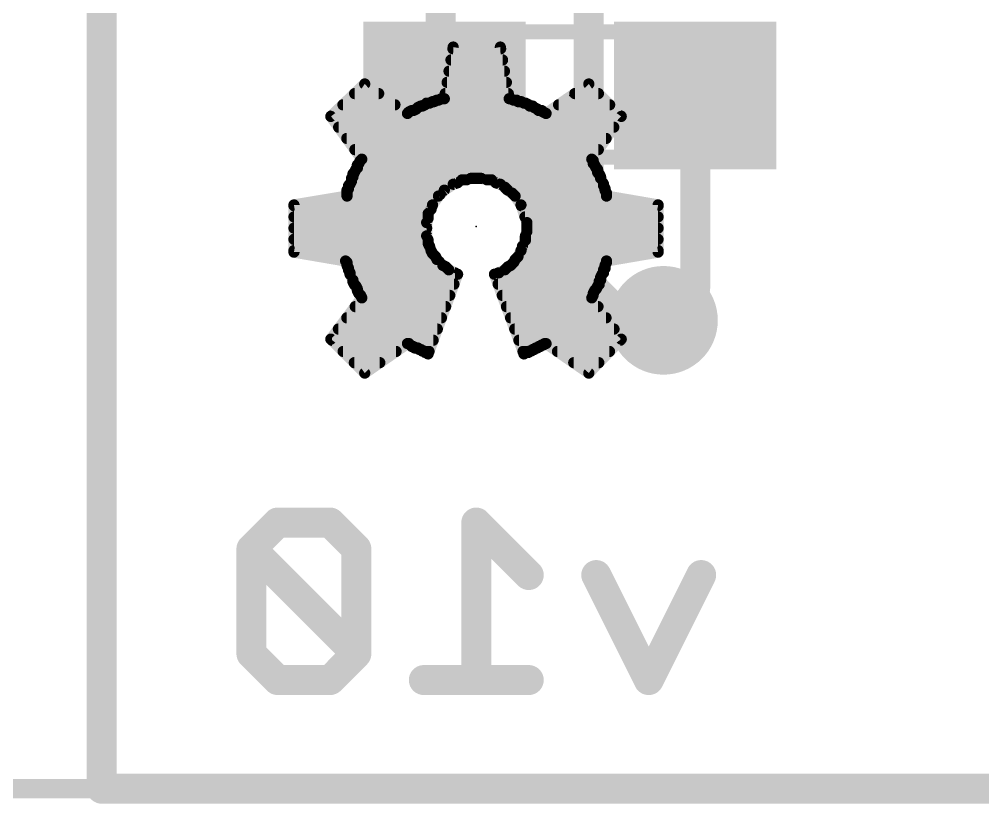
# Model space of a CAD drawing. Extents: x -41 to 66, y -21 to 32.
# Drawn here: x -0.56 to 5.98, y -0.1 to 5.22 of the extents above; entities that cross this region are included whole.
import ezdxf

# ---------------------------------------------------------------- set-up
doc = ezdxf.new("R2010")
doc.units = 0
for name, color, linetype in [('1', 12, 'CONTINUOUS'), ('16', 132, 'CONTINUOUS'), ('18', 110, 'CONTINUOUS'), ('20', 53, 'CONTINUOUS'), ('22', 40, 'CONTINUOUS'), ('23', 53, 'CONTINUOUS'), ('24', 53, 'CONTINUOUS'), ('47', 253, 'CONTINUOUS'), ('51', 53, 'CONTINUOUS')]:
    doc.layers.add(name, color=color, linetype=linetype)

# ---------------------------------------------------------------- blocks, each defined once
blk = doc.blocks.new('RECT')
blk.add_solid([(-0.5, -0.5), (0.5, -0.5), (-0.5, 0.5), (0.5, 0.5)])
blk = doc.blocks.new('ROUNDV')
at = {"const_width": 0.5}
blk.add_lwpolyline([(0, -0.25, 1), (0, 0.25, 1), (0, -0.25)], format="xyb", dxfattribs=at)

msp = doc.modelspace()

# ---------------------------------------------------------------- linework, layer by layer
at = {"layer": '1', "const_width": 0.2032}
for points in [[(0, 0), (0, 25.4)], [(2.298, 6.096), (2.298, 4.726)], [(2.298, 4.726), (2.325, 4.699)], [(4.025, 4.699), (4.025, 3.39)], [(4.025, 3.39), (3.81, 3.175)], [(25.4, 0), (0, 0)]]:
    msp.add_lwpolyline(points, dxfattribs=at)
at = {"layer": '1', "const_width": 0.1016}
for points in [[(2.3339, 4.7619, 1), (2.2621, 4.6901)], [(2.2472, 4.726, 1), (2.3488, 4.726)], [(2.2891, 4.6631, 1), (2.3609, 4.7349)], [(4.0758, 4.699, 1), (3.9742, 4.699)], [(4.0609, 3.3541, 1), (3.9891, 3.4259)], [(3.9742, 3.39, 1), (4.0758, 3.39)], [(3.7741, 3.2109, 1), (3.8459, 3.1391)], [(0, 0.0508, 1), (0, -0.0508)], [(-0.0508, 0, 1), (0.0508, 0)]]:
    msp.add_lwpolyline(points, format="xyb", dxfattribs=at)
at = {"layer": '16', "const_width": 0.2032}
for points in [[(0, 0), (0, 25.4)], [(3.302, 3.429), (3.302, 6.35)], [(3.556, 3.175), (3.302, 3.429)], [(3.81, 3.175), (3.556, 3.175)], [(1.1928, 1.8043), (1.0149, 1.6264)], [(1.5488, 1.8043), (1.1928, 1.8043)], [(1.7267, 1.6264), (1.5488, 1.8043)], [(2.8961, 1.4484), (2.5402, 1.8043)], [(2.5402, 1.8043), (2.5402, 0.7366)], [(1.0149, 1.6264), (1.0149, 0.9146)], [(1.7267, 0.9146), (1.0149, 1.6264)], [(1.7267, 0.9146), (1.7267, 1.6264)], [(3.7096, 0.7366), (3.3537, 1.4484)], [(4.0655, 1.4484), (3.7096, 0.7366)], [(1.0149, 0.9146), (1.1928, 0.7366)], [(1.5488, 0.7366), (1.7267, 0.9146)], [(1.1928, 0.7366), (1.5488, 0.7366)], [(2.8961, 0.7366), (2.1843, 0.7366)], [(25.4, 0), (0, 0)]]:
    msp.add_lwpolyline(points, dxfattribs=at)
at = {"layer": '16', "const_width": 0.1016}
for points in [[(3.3379, 3.4649, 1), (3.2661, 3.3931)], [(3.2512, 3.429, 1), (3.3528, 3.429)], [(3.556, 3.2258, 1), (3.556, 3.1242)], [(3.81, 3.1242, 1), (3.81, 3.2258)], [(3.5201, 3.1391, 1), (3.5919, 3.2109)], [(1.1928, 1.8551, 1), (1.1928, 1.7535)], [(1.2288, 1.7684, 1), (1.1569, 1.8402)], [(1.5847, 1.8402, 1), (1.5128, 1.7684)], [(1.5488, 1.7535, 1), (1.5488, 1.8551)], [(2.5761, 1.8402, 1), (2.5043, 1.7684)], [(2.591, 1.8043, 1), (2.4894, 1.8043)], [(1.0657, 1.6264, 1), (0.9641, 1.6264)], [(1.0508, 1.6623, 1), (0.979, 1.5904)], [(0.979, 1.6623, 1), (1.0508, 1.5904)], [(1.7775, 1.6264, 1), (1.6759, 1.6264)], [(1.6908, 1.5904, 1), (1.7626, 1.6623)], [(2.8602, 1.4125, 1), (2.932, 1.4843)], [(3.3991, 1.4711, 1), (3.3083, 1.4257)], [(4.1109, 1.4257, 1), (4.0201, 1.4711)], [(1.0508, 0.9505, 1), (0.979, 0.8786)], [(1.7626, 0.8786, 1), (1.6908, 0.9505)], [(1.6908, 0.8786, 1), (1.7626, 0.9505)], [(0.9641, 0.9146, 1), (1.0657, 0.9146)], [(1.6759, 0.9146, 1), (1.7775, 0.9146)], [(1.1928, 0.7874, 1), (1.1928, 0.6858)], [(1.1569, 0.7007, 1), (1.2288, 0.7725)], [(1.5128, 0.7725, 1), (1.5847, 0.7007)], [(1.5488, 0.6858, 1), (1.5488, 0.7874)], [(2.1843, 0.7874, 1), (2.1843, 0.6858)], [(2.4894, 0.7366, 1), (2.591, 0.7366)], [(2.8961, 0.6858, 1), (2.8961, 0.7874)], [(3.6642, 0.7593, 1), (3.755, 0.7139)], [(3.6642, 0.7139, 1), (3.755, 0.7593)], [(0, 0.0508, 1), (0, -0.0508)], [(-0.0508, 0, 1), (0.0508, 0)]]:
    msp.add_lwpolyline(points, format="xyb", dxfattribs=at)
at = {"layer": '20', "const_width": 0.2032}
for points in [[(0, 0), (0, 25.4)], [(25.4, 0), (0, 0)]]:
    msp.add_lwpolyline(points, dxfattribs=at)
at = {"layer": '20', "const_width": 0.1016}
for points in [[(0, 0.0508, 1), (0, -0.0508)], [(-0.0508, 0, 1), (0.0508, 0)]]:
    msp.add_lwpolyline(points, format="xyb", dxfattribs=at)
at = {"layer": '22', "const_width": 0.076}
for points in [[(2.3234, 4.6774), (2.3834, 5.0274)], [(2.3815, 5.016), (2.7053, 5.016)], [(2.3834, 5.0274), (2.7034, 5.0274)], [(2.7034, 5.0274), (2.7634, 4.6774)], [(2.3684, 4.94), (2.7184, 4.94)], [(2.3554, 4.864), (2.7314, 4.864)], [(1.5534, 4.5574), (1.7834, 4.7774)], [(1.7834, 4.7774), (2.0734, 4.5774)], [(2.3424, 4.788), (2.7444, 4.788)], [(3.0134, 4.5774), (3.3034, 4.7774)], [(3.3034, 4.7774), (3.5234, 4.5574)], [(1.7151, 4.712), (1.8782, 4.712)], [(2.2534, 4.6574), (2.2734, 4.6674)], [(2.2734, 4.6674), (2.2834, 4.6674)], [(2.2834, 4.6674), (2.3034, 4.6774)], [(2.3034, 4.6774), (2.3234, 4.6774)], [(2.3293, 4.712), (2.7575, 4.712)], [(2.7634, 4.6774), (2.7734, 4.6774)], [(2.7734, 4.6774), (2.7934, 4.6674)], [(2.7934, 4.6674), (2.8134, 4.6674)], [(2.8134, 4.6674), (2.8234, 4.6574)], [(3.2086, 4.712), (3.3688, 4.712)], [(1.6356, 4.636), (1.9884, 4.636)], [(2.1134, 4.5974), (2.1334, 4.6074)], [(2.1334, 4.6074), (2.1434, 4.6174)], [(2.1434, 4.6174), (2.1634, 4.6274)], [(2.1634, 4.6274), (2.1734, 4.6274)], [(2.1734, 4.6274), (2.1934, 4.6374)], [(2.1907, 4.636), (2.8948, 4.636)], [(2.1934, 4.6374), (2.2034, 4.6474)], [(2.2034, 4.6474), (2.2234, 4.6474)], [(2.2234, 4.6474), (2.2434, 4.6574)], [(2.2434, 4.6574), (2.2534, 4.6574)], [(2.8234, 4.6574), (2.8434, 4.6574)], [(2.8434, 4.6574), (2.8634, 4.6474)], [(2.8634, 4.6474), (2.8734, 4.6474)], [(2.8734, 4.6474), (2.8934, 4.6374)], [(2.8934, 4.6374), (2.9034, 4.6274)], [(2.9034, 4.6274), (2.9234, 4.6274)], [(2.9234, 4.6274), (2.9334, 4.6174)], [(2.9334, 4.6174), (2.9534, 4.6074)], [(2.9534, 4.6074), (2.9634, 4.5974)], [(3.0984, 4.636), (3.4448, 4.636)], [(1.7634, 4.2674), (1.5534, 4.5574)], [(1.5562, 4.56), (3.5208, 4.56)], [(2.0734, 4.5774), (2.0834, 4.5874)], [(2.0834, 4.5874), (2.1034, 4.5974)], [(2.1034, 4.5974), (2.1134, 4.5974)], [(2.9634, 4.5974), (2.9834, 4.5974)], [(2.9834, 4.5974), (2.9934, 4.5874)], [(2.9934, 4.5874), (3.0134, 4.5774)], [(3.5234, 4.5574), (3.3234, 4.2674)], [(1.6065, 4.484), (3.4728, 4.484)], [(1.6616, 4.408), (3.4204, 4.408)], [(1.7166, 4.332), (3.368, 4.332)], [(1.7334, 4.2274), (1.7434, 4.2374)], [(1.7334, 4.2074), (1.7334, 4.2274)], [(1.7434, 4.2374), (1.7534, 4.2574)], [(1.7527, 4.256), (3.3334, 4.256)], [(1.7534, 4.2574), (1.7634, 4.2674)], [(3.3234, 4.2674), (3.3334, 4.2574)], [(3.3334, 4.2574), (3.3334, 4.2374)], [(3.3334, 4.2374), (3.3434, 4.2274)], [(3.3434, 4.2274), (3.3534, 4.2074)], [(1.6934, 4.1374), (1.7034, 4.1474)], [(1.7034, 4.1674), (1.7134, 4.1774)], [(1.7034, 4.1474), (1.7034, 4.1674)], [(1.7134, 4.1774), (1.7234, 4.1974)], [(1.7147, 4.18), (3.3634, 4.18)], [(1.7234, 4.1974), (1.7334, 4.2074)], [(3.3534, 4.2074), (3.3634, 4.1974)], [(3.3634, 4.1974), (3.3634, 4.1774)], [(3.3634, 4.1774), (3.3734, 4.1674)], [(3.3734, 4.1674), (3.3834, 4.1474)], [(3.3834, 4.1474), (3.3834, 4.1374)], [(1.6734, 4.0874), (1.6834, 4.0974)], [(1.6734, 4.0674), (1.6734, 4.0874)], [(1.6834, 4.0974), (1.6934, 4.1174)], [(1.6867, 4.104), (2.4033, 4.104)], [(1.6934, 4.1174), (1.6934, 4.1374)], [(2.3834, 4.0974), (2.3234, 4.0574)], [(2.4134, 4.1074), (2.3834, 4.0974)], [(2.4434, 4.1274), (2.4134, 4.1074)], [(2.4734, 4.1274), (2.4434, 4.1274)], [(2.5034, 4.1374), (2.4734, 4.1274)], [(2.5734, 4.1374), (2.5034, 4.1374)], [(2.6134, 4.1274), (2.5734, 4.1374)], [(2.6434, 4.1274), (2.6134, 4.1274)], [(2.6734, 4.1074), (2.6434, 4.1274)], [(2.7034, 4.0974), (2.6734, 4.1074)], [(2.6835, 4.104), (3.4001, 4.104)], [(2.7334, 4.0774), (2.7034, 4.0974)], [(3.3834, 4.1374), (3.4034, 4.0974)], [(3.4034, 4.0974), (3.4034, 4.0874)], [(3.4034, 4.0874), (3.4134, 4.0674)], [(1.3034, 3.9574), (1.6634, 4.0174)], [(1.6634, 4.0574), (1.6734, 4.0674)], [(1.6634, 4.0174), (1.6634, 4.0574)], [(1.6634, 4.028), (2.294, 4.028)], [(2.2834, 4.0174), (2.2434, 3.9574)], [(2.3234, 4.0574), (2.2834, 4.0174)], [(2.7534, 4.0574), (2.7334, 4.0774)], [(2.7834, 4.0374), (2.7534, 4.0574)], [(2.8034, 4.0174), (2.7834, 4.0374)], [(2.7928, 4.028), (3.4234, 4.028)], [(2.8434, 3.9574), (2.8034, 4.0174)], [(3.4134, 4.0674), (3.4134, 4.0574)], [(3.4134, 4.0574), (3.4234, 4.0374)], [(3.4234, 4.0374), (3.4234, 4.0174)], [(3.4234, 4.0174), (3.7734, 3.9574)], [(1.3034, 3.6374), (1.3034, 3.9574)], [(1.3034, 3.952), (2.2416, 3.952)], [(2.2434, 3.9574), (2.2334, 3.9274)], [(2.8834, 3.8374), (2.8434, 3.9574)], [(2.8452, 3.952), (3.7734, 3.952)], [(3.7734, 3.9574), (3.7734, 3.6374)], [(2.2334, 3.9274), (2.2134, 3.8974)], [(2.2134, 3.8974), (2.2134, 3.8674)], [(1.3034, 3.876), (2.2134, 3.876)], [(2.2134, 3.8674), (2.2034, 3.8374)], [(2.2034, 3.8374), (2.2034, 3.7474)], [(2.8705, 3.876), (3.7734, 3.876)], [(2.8834, 3.7774), (2.8834, 3.8374)], [(1.3034, 3.8), (2.2034, 3.8)], [(2.8734, 3.7474), (2.8834, 3.7774)], [(2.8834, 3.8), (3.7734, 3.8)], [(1.3034, 3.724), (2.2112, 3.724)], [(2.2034, 3.7474), (2.2134, 3.7174)], [(2.2134, 3.7174), (2.2134, 3.6974)], [(2.2134, 3.6974), (2.2234, 3.6774)], [(2.8534, 3.6774), (2.8734, 3.7174)], [(2.8734, 3.7174), (2.8734, 3.7474)], [(2.8734, 3.724), (3.7734, 3.724)], [(1.3034, 3.648), (2.2332, 3.648)], [(1.6534, 3.5774), (1.3034, 3.6374)], [(2.2234, 3.6774), (2.2334, 3.6474)], [(2.2334, 3.6474), (2.2434, 3.6274)], [(2.2434, 3.6274), (2.2634, 3.6074)], [(2.8234, 3.6074), (2.8434, 3.6474)], [(2.8434, 3.6474), (2.8534, 3.6774)], [(2.8436, 3.648), (3.7734, 3.648)], [(3.7734, 3.6374), (3.4234, 3.5774)], [(1.6634, 3.5674), (1.6534, 3.5774)], [(1.6588, 3.572), (2.2888, 3.572)], [(1.6634, 3.5474), (1.6634, 3.5674)], [(2.2634, 3.6074), (2.2734, 3.5874)], [(2.2734, 3.5874), (2.3134, 3.5474)], [(2.7734, 3.5474), (2.7934, 3.5674)], [(2.7934, 3.5674), (2.8034, 3.5874)], [(2.7957, 3.572), (3.4234, 3.572)], [(2.8034, 3.5874), (2.8234, 3.6074)], [(3.4234, 3.5674), (3.4134, 3.5474)], [(3.4234, 3.5774), (3.4234, 3.5674)], [(1.6734, 3.5274), (1.6634, 3.5474)], [(1.6734, 3.5174), (1.6734, 3.5274)], [(1.6834, 3.4974), (1.6734, 3.5174)], [(1.6834, 3.4874), (1.6834, 3.4974)], [(1.6834, 3.496), (2.3961, 3.496)], [(2.3134, 3.5474), (2.3334, 3.5374)], [(2.3334, 3.5374), (2.3534, 3.5174)], [(2.3534, 3.5174), (2.4134, 3.4874)], [(2.6634, 3.4874), (2.6934, 3.4974)], [(2.6893, 3.496), (3.402, 3.496)], [(2.6934, 3.4974), (2.7334, 3.5174)], [(2.7334, 3.5174), (2.7534, 3.5374)], [(2.7534, 3.5374), (2.7734, 3.5474)], [(3.4034, 3.4974), (3.3934, 3.4874)], [(3.4134, 3.5274), (3.4034, 3.5174)], [(3.4034, 3.5174), (3.4034, 3.4974)], [(3.4134, 3.5474), (3.4134, 3.5274)], [(1.7034, 3.4474), (1.6834, 3.4874)], [(1.7034, 3.4374), (1.7034, 3.4474)], [(1.7134, 3.4174), (1.7034, 3.4374)], [(2.4134, 3.4874), (2.2134, 2.9474)], [(2.8634, 2.9474), (2.6634, 3.4874)], [(3.3834, 3.4474), (3.3734, 3.4374)], [(3.3734, 3.4374), (3.3734, 3.4174)], [(3.3934, 3.4874), (3.3834, 3.4674)], [(3.3834, 3.4674), (3.3834, 3.4474)], [(1.7121, 3.42), (2.3885, 3.42)], [(1.7234, 3.4074), (1.7134, 3.4174)], [(1.7334, 3.3874), (1.7234, 3.4074)], [(1.7334, 3.3774), (1.7334, 3.3874)], [(1.7434, 3.3574), (1.7334, 3.3774)], [(2.6884, 3.42), (3.3734, 3.42)], [(3.3434, 3.3774), (3.3334, 3.3574)], [(3.3534, 3.3874), (3.3434, 3.3774)], [(3.3634, 3.4074), (3.3534, 3.3874)], [(3.3734, 3.4174), (3.3634, 3.4074)], [(1.5534, 3.0474), (1.7634, 3.3274)], [(1.7534, 3.3474), (1.7434, 3.3574)], [(1.7634, 3.3274), (1.7534, 3.3474)], [(1.7551, 3.344), (2.3603, 3.344)], [(2.7165, 3.344), (3.3317, 3.344)], [(3.3334, 3.3474), (3.3234, 3.3274)], [(3.3234, 3.3274), (3.5234, 3.0474)], [(3.3334, 3.3574), (3.3334, 3.3474)], [(1.7189, 3.268), (2.3322, 3.268)], [(2.7447, 3.268), (3.3658, 3.268)], [(1.6619, 3.192), (2.304, 3.192)], [(2.7728, 3.192), (3.4201, 3.192)], [(1.6049, 3.116), (2.2759, 3.116)], [(2.8009, 3.116), (3.4744, 3.116)], [(1.7834, 2.8174), (1.5534, 3.0474)], [(1.5608, 3.04), (2.2477, 3.04)], [(2.8291, 3.04), (3.5164, 3.04)], [(3.5234, 3.0474), (3.3034, 2.8174)], [(2.0734, 3.0174), (1.7834, 2.8174)], [(2.0834, 3.0174), (2.0734, 3.0174)], [(2.1034, 2.9974), (2.0834, 3.0174)], [(2.1134, 2.9974), (2.1034, 2.9974)], [(2.1234, 2.9874), (2.1134, 2.9974)], [(2.1434, 2.9874), (2.1234, 2.9874)], [(2.1534, 2.9774), (2.1434, 2.9874)], [(2.1634, 2.9774), (2.1534, 2.9774)], [(2.1734, 2.9674), (2.1634, 2.9774)], [(2.9234, 2.9774), (2.9134, 2.9674)], [(2.9334, 2.9774), (2.9234, 2.9774)], [(2.9434, 2.9874), (2.9334, 2.9774)], [(2.9534, 2.9874), (2.9434, 2.9874)], [(2.9634, 2.9974), (2.9534, 2.9874)], [(2.9734, 2.9974), (2.9634, 2.9974)], [(2.9834, 3.0074), (2.9734, 2.9974)], [(2.9934, 3.0074), (2.9834, 3.0074)], [(3.0034, 3.0174), (2.9934, 3.0074)], [(3.0134, 3.0174), (3.0034, 3.0174)], [(3.3034, 2.8174), (3.0134, 3.0174)], [(1.6368, 2.964), (1.996, 2.964)], [(2.1834, 2.9674), (2.1734, 2.9674)], [(2.1934, 2.9574), (2.1834, 2.9674)], [(2.1868, 2.964), (2.2196, 2.964)], [(2.2134, 2.9574), (2.1934, 2.9574)], [(2.2134, 2.9474), (2.2134, 2.9574)], [(2.8572, 2.964), (2.9, 2.964)], [(2.8734, 2.9574), (2.8634, 2.9474)], [(2.8934, 2.9574), (2.8734, 2.9574)], [(2.9034, 2.9674), (2.8934, 2.9574)], [(2.9134, 2.9674), (2.9034, 2.9674)], [(3.0908, 2.964), (3.4437, 2.964)], [(1.7128, 2.888), (1.8858, 2.888)], [(3.201, 2.888), (3.371, 2.888)]]:
    msp.add_lwpolyline(points, dxfattribs=at)
at = {"layer": '22', "const_width": 0.038}
for points in [[(2.3815, 5.035, 1), (2.3815, 4.997)], [(2.3834, 5.0464, 1), (2.3834, 5.0084)], [(2.4021, 5.0242, 1), (2.3647, 5.0306)], [(2.7221, 5.0306, 1), (2.6847, 5.0242)], [(2.7034, 5.0084, 1), (2.7034, 5.0464)], [(2.7053, 4.997, 1), (2.7053, 5.035)], [(2.3684, 4.959, 1), (2.3684, 4.921)], [(2.7184, 4.921, 1), (2.7184, 4.959)], [(2.3554, 4.883, 1), (2.3554, 4.845)], [(2.7314, 4.845, 1), (2.7314, 4.883)], [(1.7942, 4.793, 1), (1.7726, 4.7617)], [(1.7965, 4.7636, 1), (1.7703, 4.7911)], [(2.3424, 4.807, 1), (2.3424, 4.769)], [(2.7444, 4.769, 1), (2.7444, 4.807)], [(3.3168, 4.7908, 1), (3.29, 4.7639)], [(3.3142, 4.7617, 1), (3.2926, 4.793)], [(1.7151, 4.731, 1), (1.7151, 4.693)], [(1.8782, 4.693, 1), (1.8782, 4.731)], [(2.2734, 4.6864, 1), (2.2734, 4.6484)], [(2.2819, 4.6504, 1), (2.2649, 4.6844)], [(2.2834, 4.6484, 1), (2.2834, 4.6864)], [(2.3034, 4.6964, 1), (2.3034, 4.6584)], [(2.3119, 4.6604, 1), (2.2949, 4.6944)], [(2.3293, 4.731, 1), (2.3293, 4.693)], [(2.3234, 4.6584, 1), (2.3234, 4.6964)], [(2.7634, 4.6964, 1), (2.7634, 4.6584)], [(2.7819, 4.6944, 1), (2.7649, 4.6604)], [(2.7575, 4.693, 1), (2.7575, 4.731)], [(2.7734, 4.6584, 1), (2.7734, 4.6964)], [(2.7934, 4.6864, 1), (2.7934, 4.6484)], [(2.8268, 4.6808, 1), (2.8, 4.6539)], [(2.8134, 4.6484, 1), (2.8134, 4.6864)], [(3.2086, 4.731, 1), (3.2086, 4.693)], [(3.3688, 4.693, 1), (3.3688, 4.731)], [(1.6356, 4.655, 1), (1.6356, 4.617)], [(1.9884, 4.617, 1), (1.9884, 4.655)], [(2.1349, 4.6344, 1), (2.1519, 4.6004)], [(2.1419, 4.5904, 1), (2.1249, 4.6244)], [(2.1568, 4.6039, 1), (2.13, 4.6308)], [(2.1634, 4.6464, 1), (2.1634, 4.6084)], [(2.1649, 4.6444, 1), (2.1819, 4.6104)], [(2.1719, 4.6104, 1), (2.1549, 4.6444)], [(2.1907, 4.655, 1), (2.1907, 4.617)], [(2.1734, 4.6084, 1), (2.1734, 4.6464)], [(2.18, 4.6508, 1), (2.2068, 4.6239)], [(2.2034, 4.6664, 1), (2.2034, 4.6284)], [(2.2019, 4.6204, 1), (2.1849, 4.6544)], [(2.2168, 4.6339, 1), (2.19, 4.6608)], [(2.2149, 4.6644, 1), (2.2319, 4.6304)], [(2.2234, 4.6284, 1), (2.2234, 4.6664)], [(2.2434, 4.6764, 1), (2.2434, 4.6384)], [(2.2449, 4.6744, 1), (2.2619, 4.6404)], [(2.2519, 4.6404, 1), (2.2349, 4.6744)], [(2.2534, 4.6384, 1), (2.2534, 4.6764)], [(2.2749, 4.6844, 1), (2.2919, 4.6504)], [(2.3047, 4.6806, 1), (2.3421, 4.6742)], [(2.7447, 4.6742, 1), (2.7821, 4.6806)], [(2.7849, 4.6504, 1), (2.8019, 4.6844)], [(2.8234, 4.6764, 1), (2.8234, 4.6384)], [(2.81, 4.6439, 1), (2.8368, 4.6708)], [(2.8519, 4.6744, 1), (2.8349, 4.6404)], [(2.8434, 4.6384, 1), (2.8434, 4.6764)], [(2.8634, 4.6664, 1), (2.8634, 4.6284)], [(2.8819, 4.6644, 1), (2.8649, 4.6304)], [(2.8549, 4.6304, 1), (2.8719, 4.6644)], [(2.8734, 4.6284, 1), (2.8734, 4.6664)], [(2.9068, 4.6508, 1), (2.88, 4.6239)], [(2.9034, 4.6464, 1), (2.9034, 4.6084)], [(2.8849, 4.6204, 1), (2.9019, 4.6544)], [(2.89, 4.6139, 1), (2.9168, 4.6408)], [(2.8948, 4.617, 1), (2.8948, 4.655)], [(2.9368, 4.6408, 1), (2.91, 4.6139)], [(2.9419, 4.6344, 1), (2.9249, 4.6004)], [(2.92, 4.6039, 1), (2.9468, 4.6308)], [(2.9234, 4.6084, 1), (2.9234, 4.6464)], [(2.9668, 4.6208, 1), (2.94, 4.5939)], [(2.9449, 4.5904, 1), (2.9619, 4.6244)], [(3.0984, 4.655, 1), (3.0984, 4.617)], [(3.4448, 4.617, 1), (3.4448, 4.655)], [(1.5688, 4.5685, 1), (1.538, 4.5462)], [(1.5403, 4.5711, 1), (1.5665, 4.5436)], [(1.5562, 4.579, 1), (1.5562, 4.541)], [(2.06, 4.5908, 1), (2.0868, 4.5639)], [(2.0626, 4.5617, 1), (2.0842, 4.593)], [(2.0749, 4.6044, 1), (2.0919, 4.5704)], [(2.0968, 4.5739, 1), (2.07, 4.6008)], [(2.1034, 4.6164, 1), (2.1034, 4.5784)], [(2.1049, 4.6144, 1), (2.1219, 4.5804)], [(2.1119, 4.5804, 1), (2.0949, 4.6144)], [(2.1134, 4.5784, 1), (2.1134, 4.6164)], [(2.12, 4.6208, 1), (2.1468, 4.5939)], [(2.9634, 4.6164, 1), (2.9634, 4.5784)], [(2.95, 4.5839, 1), (2.9768, 4.6108)], [(2.9968, 4.6108, 1), (2.97, 4.5839)], [(3.0019, 4.6044, 1), (2.9849, 4.5704)], [(2.98, 4.5739, 1), (3.0068, 4.6008)], [(2.9834, 4.5784, 1), (2.9834, 4.6164)], [(3.0026, 4.593, 1), (3.0242, 4.5617)], [(3.0049, 4.5604, 1), (3.0219, 4.5944)], [(3.539, 4.5466, 1), (3.5078, 4.5682)], [(3.51, 4.5439, 1), (3.5368, 4.5708)], [(3.5208, 4.541, 1), (3.5208, 4.579)], [(1.6065, 4.503, 1), (1.6065, 4.465)], [(3.4728, 4.465, 1), (3.4728, 4.503)], [(1.6616, 4.427, 1), (1.6616, 4.389)], [(3.4204, 4.389, 1), (3.4204, 4.427)], [(1.7166, 4.351, 1), (1.7166, 4.313)], [(3.368, 4.313, 1), (3.368, 4.351)], [(1.7524, 4.2274, 1), (1.7144, 4.2274)], [(1.72, 4.2408, 1), (1.7468, 4.2139)], [(1.7264, 4.2459, 1), (1.7604, 4.2289)], [(1.7568, 4.2239, 1), (1.73, 4.2508)], [(1.7527, 4.275, 1), (1.7527, 4.237)], [(1.74, 4.2708, 1), (1.7668, 4.2439)], [(1.7704, 4.2489, 1), (1.7364, 4.2659)], [(1.748, 4.2562, 1), (1.7788, 4.2785)], [(1.7768, 4.2539, 1), (1.75, 4.2808)], [(3.3368, 4.2808, 1), (3.31, 4.2539)], [(3.3078, 4.2782, 1), (3.339, 4.2566)], [(3.3524, 4.2574, 1), (3.3144, 4.2574)], [(3.3468, 4.2508, 1), (3.32, 4.2239)], [(3.3144, 4.2374, 1), (3.3524, 4.2374)], [(3.32, 4.2439, 1), (3.3468, 4.2708)], [(3.3604, 4.2359, 1), (3.3264, 4.2189)], [(3.33, 4.2139, 1), (3.3568, 4.2408)], [(3.3334, 4.237, 1), (3.3334, 4.275)], [(1.7224, 4.1674, 1), (1.6844, 4.1674)], [(1.69, 4.1808, 1), (1.7168, 4.1539)], [(1.7168, 4.1339, 1), (1.69, 4.1608)], [(1.6964, 4.1859, 1), (1.7304, 4.1689)], [(1.7147, 4.199, 1), (1.7147, 4.161)], [(1.7268, 4.1639, 1), (1.7, 4.1908)], [(1.71, 4.2108, 1), (1.7368, 4.1839)], [(1.7404, 4.1889, 1), (1.7064, 4.2059)], [(1.7144, 4.2074, 1), (1.7524, 4.2074)], [(1.7468, 4.1939, 1), (1.72, 4.2208)], [(3.3668, 4.2208, 1), (3.34, 4.1939)], [(3.3364, 4.1989, 1), (3.3704, 4.2159)], [(3.3824, 4.1974, 1), (3.3444, 4.1974)], [(3.3768, 4.1908, 1), (3.35, 4.1639)], [(3.3444, 4.1774, 1), (3.3824, 4.1774)], [(3.35, 4.1839, 1), (3.3768, 4.2108)], [(3.3904, 4.1759, 1), (3.3564, 4.1589)], [(3.36, 4.1539, 1), (3.3868, 4.1808)], [(3.3634, 4.161, 1), (3.3634, 4.199)], [(3.4024, 4.1474, 1), (3.3644, 4.1474)], [(1.6924, 4.0874, 1), (1.6544, 4.0874)], [(1.66, 4.1008, 1), (1.6868, 4.0739)], [(1.6664, 4.1059, 1), (1.7004, 4.0889)], [(1.6867, 4.123, 1), (1.6867, 4.085)], [(1.6968, 4.0839, 1), (1.67, 4.1108)], [(1.7124, 4.1374, 1), (1.6744, 4.1374)], [(1.68, 4.1508, 1), (1.7068, 4.1239)], [(1.6744, 4.1174, 1), (1.7124, 4.1174)], [(1.7104, 4.1089, 1), (1.6764, 4.1259)], [(1.6844, 4.1474, 1), (1.7224, 4.1474)], [(2.3774, 4.1154, 1), (2.3894, 4.0793)], [(2.3939, 4.0816, 1), (2.3729, 4.1132)], [(2.4029, 4.1232, 1), (2.4239, 4.0916)], [(2.4033, 4.085, 1), (2.4033, 4.123)], [(2.4194, 4.0893, 1), (2.4074, 4.1254)], [(2.4434, 4.1464, 1), (2.4434, 4.1084)], [(2.4539, 4.1116, 1), (2.4329, 4.1432)], [(2.4674, 4.1454, 1), (2.4794, 4.1093)], [(2.4734, 4.1084, 1), (2.4734, 4.1464)], [(2.5034, 4.1564, 1), (2.5034, 4.1184)], [(2.5094, 4.1193, 1), (2.4974, 4.1554)], [(2.578, 4.1558, 1), (2.5688, 4.1189)], [(2.5734, 4.1184, 1), (2.5734, 4.1564)], [(2.6134, 4.1464, 1), (2.6134, 4.1084)], [(2.6088, 4.1089, 1), (2.618, 4.1458)], [(2.6539, 4.1432, 1), (2.6329, 4.1116)], [(2.6434, 4.1084, 1), (2.6434, 4.1464)], [(2.6794, 4.1254, 1), (2.6674, 4.0893)], [(2.6629, 4.0916, 1), (2.6839, 4.1232)], [(2.6835, 4.123, 1), (2.6835, 4.085)], [(2.7139, 4.1132, 1), (2.6929, 4.0816)], [(2.6974, 4.0793, 1), (2.7094, 4.1154)], [(3.4004, 4.1459, 1), (3.3664, 4.1289)], [(3.3644, 4.1374, 1), (3.4024, 4.1374)], [(3.3664, 4.1389, 1), (3.4004, 4.1559)], [(3.4224, 4.0974, 1), (3.3844, 4.0974)], [(3.4204, 4.0959, 1), (3.3864, 4.0789)], [(3.3864, 4.0889, 1), (3.4204, 4.1059)], [(3.4001, 4.085, 1), (3.4001, 4.123)], [(1.6824, 4.0574, 1), (1.6444, 4.0574)], [(1.65, 4.0708, 1), (1.6768, 4.0439)], [(1.6634, 4.047, 1), (1.6634, 4.009)], [(1.6544, 4.0674, 1), (1.6924, 4.0674)], [(1.6868, 4.0539, 1), (1.66, 4.0808)], [(1.6665, 3.9986, 1), (1.6603, 4.0361)], [(2.2992, 4.0068, 1), (2.2676, 4.0279)], [(2.294, 4.009, 1), (2.294, 4.047)], [(2.3129, 4.0732, 1), (2.3339, 4.0416)], [(2.3368, 4.0439, 1), (2.31, 4.0708)], [(2.7468, 4.0908, 1), (2.72, 4.0639)], [(2.7229, 4.0616, 1), (2.7439, 4.0932)], [(2.7639, 4.0732, 1), (2.7429, 4.0416)], [(2.74, 4.0439, 1), (2.7668, 4.0708)], [(2.7968, 4.0508, 1), (2.77, 4.0239)], [(2.7729, 4.0216, 1), (2.7939, 4.0532)], [(2.7928, 4.047, 1), (2.7928, 4.009)], [(2.8192, 4.0279, 1), (2.7876, 4.0068)], [(3.3844, 4.0874, 1), (3.4224, 4.0874)], [(3.4324, 4.0674, 1), (3.3944, 4.0674)], [(3.4304, 4.0659, 1), (3.3964, 4.0489)], [(3.3944, 4.0574, 1), (3.4324, 4.0574)], [(3.3964, 4.0589, 1), (3.4304, 4.0759)], [(3.4424, 4.0374, 1), (3.4044, 4.0374)], [(3.4266, 4.0361, 1), (3.4202, 3.9986)], [(3.4064, 4.0289, 1), (3.4404, 4.0459)], [(3.4234, 4.009, 1), (3.4234, 4.047)], [(1.3224, 3.9574, 1), (1.2844, 3.9574)], [(1.3003, 3.9761, 1), (1.3065, 3.9386)], [(1.3034, 3.971, 1), (1.3034, 3.933)], [(1.6444, 4.0174, 1), (1.6824, 4.0174)], [(2.2276, 3.9679, 1), (2.2592, 3.9468)], [(2.2614, 3.9514, 1), (2.2254, 3.9634)], [(2.2416, 3.933, 1), (2.2416, 3.971)], [(2.27, 4.0308, 1), (2.2968, 4.0039)], [(2.79, 4.0039, 1), (2.8168, 4.0308)], [(2.8614, 3.9634, 1), (2.8254, 3.9514)], [(2.8452, 3.971, 1), (2.8452, 3.933)], [(2.8276, 3.9468, 1), (2.8592, 3.9679)], [(3.4044, 4.0174, 1), (3.4424, 4.0174)], [(3.7924, 3.9574, 1), (3.7544, 3.9574)], [(3.7702, 3.9386, 1), (3.7766, 3.9761)], [(3.7734, 3.933, 1), (3.7734, 3.971)], [(2.2324, 3.8974, 1), (2.1944, 3.8974)], [(2.1976, 3.9079, 1), (2.2292, 3.8868)], [(2.2154, 3.9334, 1), (2.2514, 3.9214)], [(2.2492, 3.9168, 1), (2.2176, 3.9379)], [(1.3034, 3.895, 1), (1.3034, 3.857)], [(2.2224, 3.8374, 1), (2.1844, 3.8374)], [(2.1854, 3.8434, 1), (2.2214, 3.8314)], [(2.1944, 3.8674, 1), (2.2324, 3.8674)], [(2.2314, 3.8614, 1), (2.1954, 3.8734)], [(2.2134, 3.857, 1), (2.2134, 3.895)], [(2.8705, 3.895, 1), (2.8705, 3.857)], [(2.9024, 3.8374, 1), (2.8644, 3.8374)], [(2.8654, 3.8314, 1), (2.9014, 3.8434)], [(3.7734, 3.857, 1), (3.7734, 3.895)], [(1.3034, 3.819, 1), (1.3034, 3.781)], [(2.2034, 3.781, 1), (2.2034, 3.819)], [(2.8834, 3.819, 1), (2.8834, 3.781)], [(2.8644, 3.7774, 1), (2.9024, 3.7774)], [(2.9014, 3.7714, 1), (2.8654, 3.7834)], [(3.7734, 3.781, 1), (3.7734, 3.819)], [(1.3034, 3.743, 1), (1.3034, 3.705)], [(2.2214, 3.7534, 1), (2.1854, 3.7414)], [(2.1844, 3.7474, 1), (2.2224, 3.7474)], [(2.2324, 3.7174, 1), (2.1944, 3.7174)], [(2.2304, 3.7059, 1), (2.1964, 3.6889)], [(2.1954, 3.7114, 1), (2.2314, 3.7234)], [(2.2112, 3.705, 1), (2.2112, 3.743)], [(2.8924, 3.7474, 1), (2.8544, 3.7474)], [(2.8554, 3.7534, 1), (2.8914, 3.7414)], [(2.8734, 3.743, 1), (2.8734, 3.705)], [(2.8544, 3.7174, 1), (2.8924, 3.7174)], [(2.8904, 3.7089, 1), (2.8564, 3.7259)], [(3.7734, 3.705, 1), (3.7734, 3.743)], [(1.3034, 3.667, 1), (1.3034, 3.629)], [(1.3066, 3.6561, 1), (1.3002, 3.6186)], [(2.1944, 3.6974, 1), (2.2324, 3.6974)], [(2.2414, 3.6834, 1), (2.2054, 3.6714)], [(2.2064, 3.6689, 1), (2.2404, 3.6859)], [(2.2504, 3.6559, 1), (2.2164, 3.6389)], [(2.2154, 3.6414, 1), (2.2514, 3.6534)], [(2.2568, 3.6408, 1), (2.23, 3.6139)], [(2.2332, 3.629, 1), (2.2332, 3.667)], [(2.8254, 3.6534, 1), (2.8614, 3.6414)], [(2.8436, 3.667, 1), (2.8436, 3.629)], [(2.8604, 3.6389, 1), (2.8264, 3.6559)], [(2.8364, 3.6859, 1), (2.8704, 3.6689)], [(2.8714, 3.6714, 1), (2.8354, 3.6834)], [(3.7766, 3.6186, 1), (3.7702, 3.6561)], [(3.7734, 3.629, 1), (3.7734, 3.667)], [(1.2844, 3.6374, 1), (1.3224, 3.6374)], [(1.6668, 3.5908, 1), (1.64, 3.5639)], [(1.6588, 3.591, 1), (1.6588, 3.553)], [(1.6824, 3.5674, 1), (1.6444, 3.5674)], [(1.65, 3.5539, 1), (1.6768, 3.5808)], [(1.6502, 3.5586, 1), (1.6566, 3.5961)], [(2.2264, 3.6189, 1), (2.2604, 3.6359)], [(2.2804, 3.6159, 1), (2.2464, 3.5989)], [(2.25, 3.5939, 1), (2.2768, 3.6208)], [(2.2868, 3.6008, 1), (2.26, 3.5739)], [(2.2564, 3.5789, 1), (2.2904, 3.5959)], [(2.2888, 3.553, 1), (2.2888, 3.591)], [(2.7764, 3.5759, 1), (2.8104, 3.5589)], [(2.7957, 3.591, 1), (2.7957, 3.553)], [(2.8068, 3.5539, 1), (2.78, 3.5808)], [(2.79, 3.6008, 1), (2.8168, 3.5739)], [(2.8204, 3.5789, 1), (2.7864, 3.5959)], [(2.8064, 3.6159, 1), (2.8404, 3.5989)], [(2.8368, 3.5939, 1), (2.81, 3.6208)], [(3.4424, 3.5774, 1), (3.4044, 3.5774)], [(3.4202, 3.5961, 1), (3.4266, 3.5586)], [(3.4404, 3.5589, 1), (3.4064, 3.5759)], [(3.4234, 3.553, 1), (3.4234, 3.591)], [(3.7544, 3.6374, 1), (3.7924, 3.6374)], [(1.6804, 3.5559, 1), (1.6464, 3.5389)], [(1.6444, 3.5474, 1), (1.6824, 3.5474)], [(1.6924, 3.5274, 1), (1.6544, 3.5274)], [(1.6904, 3.5259, 1), (1.6564, 3.5089)], [(1.6544, 3.5174, 1), (1.6924, 3.5174)], [(1.6564, 3.5189, 1), (1.6904, 3.5359)], [(1.7024, 3.4974, 1), (1.6644, 3.4974)], [(1.6834, 3.515, 1), (1.6834, 3.477)], [(2.3219, 3.5644, 1), (2.3049, 3.5304)], [(2.3, 3.5339, 1), (2.3268, 3.5608)], [(2.3468, 3.5508, 1), (2.32, 3.5239)], [(2.3249, 3.5204, 1), (2.3419, 3.5544)], [(2.3619, 3.5344, 1), (2.3449, 3.5004)], [(2.34, 3.5039, 1), (2.3668, 3.5308)], [(2.3961, 3.477, 1), (2.3961, 3.515)], [(2.6893, 3.515, 1), (2.6893, 3.477)], [(2.6849, 3.5144, 1), (2.7019, 3.4804)], [(2.6994, 3.4793, 1), (2.6874, 3.5154)], [(2.72, 3.5308, 1), (2.7468, 3.5039)], [(2.7419, 3.5004, 1), (2.7249, 3.5344)], [(2.7449, 3.5544, 1), (2.7619, 3.5204)], [(2.7668, 3.5239, 1), (2.74, 3.5508)], [(2.76, 3.5608, 1), (2.7868, 3.5339)], [(2.7819, 3.5304, 1), (2.7649, 3.5644)], [(3.4224, 3.5174, 1), (3.3844, 3.5174)], [(3.39, 3.5308, 1), (3.4168, 3.5039)], [(3.4168, 3.4839, 1), (3.39, 3.5108)], [(3.4324, 3.5474, 1), (3.3944, 3.5474)], [(3.3964, 3.5559, 1), (3.4304, 3.5389)], [(3.3944, 3.5274, 1), (3.4324, 3.5274)], [(3.4268, 3.5139, 1), (3.4, 3.5408)], [(3.402, 3.477, 1), (3.402, 3.515)], [(3.4044, 3.5674, 1), (3.4424, 3.5674)], [(1.7004, 3.4959, 1), (1.6664, 3.4789)], [(1.6644, 3.4874, 1), (1.7024, 3.4874)], [(1.6664, 3.4889, 1), (1.7004, 3.5059)], [(1.7224, 3.4474, 1), (1.6844, 3.4474)], [(1.7204, 3.4459, 1), (1.6864, 3.4289)], [(1.6864, 3.4389, 1), (1.7204, 3.4559)], [(2.4312, 3.4808, 1), (2.3956, 3.494)], [(2.4049, 3.4704, 1), (2.4219, 3.5044)], [(2.6812, 3.494, 1), (2.6456, 3.4808)], [(2.6574, 3.5054, 1), (2.6694, 3.4693)], [(3.3924, 3.4374, 1), (3.3544, 3.4374)], [(3.36, 3.4508, 1), (3.3868, 3.4239)], [(3.4024, 3.4674, 1), (3.3644, 3.4674)], [(3.3664, 3.4759, 1), (3.4004, 3.4589)], [(3.3644, 3.4474, 1), (3.4024, 3.4474)], [(3.3968, 3.4339, 1), (3.37, 3.4608)], [(3.38, 3.5008, 1), (3.4068, 3.4739)], [(3.4104, 3.4789, 1), (3.3764, 3.4959)], [(3.3844, 3.4974, 1), (3.4224, 3.4974)], [(1.6844, 3.4374, 1), (1.7224, 3.4374)], [(1.7121, 3.439, 1), (1.7121, 3.401)], [(1.7268, 3.4308, 1), (1.7, 3.4039)], [(1.6964, 3.4089, 1), (1.7304, 3.4259)], [(1.7404, 3.4159, 1), (1.7064, 3.3989)], [(1.71, 3.3939, 1), (1.7368, 3.4208)], [(1.7524, 3.3874, 1), (1.7144, 3.3874)], [(1.7504, 3.3859, 1), (1.7164, 3.3689)], [(1.7164, 3.3789, 1), (1.7504, 3.3959)], [(2.3885, 3.401, 1), (2.3885, 3.439)], [(2.6884, 3.439, 1), (2.6884, 3.401)], [(3.33, 3.3908, 1), (3.3568, 3.3639)], [(3.3604, 3.3689, 1), (3.3264, 3.3859)], [(3.3364, 3.3959, 1), (3.3704, 3.3789)], [(3.3668, 3.3739, 1), (3.34, 3.4008)], [(3.35, 3.4208, 1), (3.3768, 3.3939)], [(3.3804, 3.3989, 1), (3.3464, 3.4159)], [(3.3544, 3.4174, 1), (3.3924, 3.4174)], [(3.3868, 3.4039, 1), (3.36, 3.4308)], [(3.3734, 3.401, 1), (3.3734, 3.439)], [(1.7144, 3.3774, 1), (1.7524, 3.3774)], [(1.7568, 3.3708, 1), (1.73, 3.3439)], [(1.7264, 3.3489, 1), (1.7604, 3.3659)], [(1.7704, 3.3559, 1), (1.7364, 3.3389)], [(1.7551, 3.363, 1), (1.7551, 3.325)], [(1.74, 3.3339, 1), (1.7668, 3.3608)], [(1.7464, 3.3189, 1), (1.7804, 3.3359)], [(1.7786, 3.316, 1), (1.7482, 3.3388)], [(2.3603, 3.325, 1), (2.3603, 3.363)], [(2.7165, 3.363, 1), (2.7165, 3.325)], [(3.3389, 3.3384, 1), (3.3079, 3.3163)], [(3.3064, 3.3359, 1), (3.3404, 3.3189)], [(3.3524, 3.3574, 1), (3.3144, 3.3574)], [(3.3164, 3.3659, 1), (3.3504, 3.3489)], [(3.3144, 3.3474, 1), (3.3524, 3.3474)], [(3.3504, 3.3389, 1), (3.3164, 3.3559)], [(3.3317, 3.325, 1), (3.3317, 3.363)], [(1.7189, 3.287, 1), (1.7189, 3.249)], [(2.3322, 3.249, 1), (2.3322, 3.287)], [(2.7447, 3.287, 1), (2.7447, 3.249)], [(3.3658, 3.249, 1), (3.3658, 3.287)], [(1.6619, 3.211, 1), (1.6619, 3.173)], [(2.304, 3.173, 1), (2.304, 3.211)], [(2.7728, 3.211, 1), (2.7728, 3.173)], [(3.4201, 3.173, 1), (3.4201, 3.211)], [(1.6049, 3.135, 1), (1.6049, 3.097)], [(2.2759, 3.097, 1), (2.2759, 3.135)], [(2.8009, 3.135, 1), (2.8009, 3.097)], [(3.4744, 3.097, 1), (3.4744, 3.135)], [(1.5668, 3.0608, 1), (1.54, 3.0339)], [(1.5382, 3.0588, 1), (1.5686, 3.036)], [(1.5608, 3.059, 1), (1.5608, 3.021)], [(2.2477, 3.021, 1), (2.2477, 3.059)], [(2.8291, 3.059, 1), (2.8291, 3.021)], [(3.5079, 3.0363, 1), (3.5389, 3.0584)], [(3.5371, 3.0342, 1), (3.5097, 3.0605)], [(3.5164, 3.021, 1), (3.5164, 3.059)], [(2.0734, 3.0364, 1), (2.0734, 2.9984)], [(2.0842, 3.0017, 1), (2.0626, 3.033)], [(2.0968, 3.0308, 1), (2.07, 3.0039)], [(2.0834, 2.9984, 1), (2.0834, 3.0364)], [(2.1034, 3.0164, 1), (2.1034, 2.9784)], [(2.09, 2.9839, 1), (2.1168, 3.0108)], [(2.1268, 3.0108, 1), (2.1, 2.9839)], [(2.1234, 3.0064, 1), (2.1234, 2.9684)], [(2.11, 2.9739, 1), (2.1368, 3.0008)], [(2.1134, 2.9784, 1), (2.1134, 3.0164)], [(2.1568, 3.0008, 1), (2.13, 2.9739)], [(2.1534, 2.9964, 1), (2.1534, 2.9584)], [(2.14, 2.9639, 1), (2.1668, 2.9908)], [(2.1434, 2.9684, 1), (2.1434, 3.0064)], [(2.1768, 2.9908, 1), (2.15, 2.9639)], [(2.1634, 2.9584, 1), (2.1634, 2.9964)], [(2.9234, 2.9964, 1), (2.9234, 2.9584)], [(2.9368, 2.9639, 1), (2.91, 2.9908)], [(2.92, 2.9908, 1), (2.9468, 2.9639)], [(2.9434, 3.0064, 1), (2.9434, 2.9684)], [(2.9568, 2.9739, 1), (2.93, 3.0008)], [(2.9334, 2.9584, 1), (2.9334, 2.9964)], [(2.94, 3.0008, 1), (2.9668, 2.9739)], [(2.9634, 3.0164, 1), (2.9634, 2.9784)], [(2.9768, 2.9839, 1), (2.95, 3.0108)], [(2.9534, 2.9684, 1), (2.9534, 3.0064)], [(2.96, 3.0108, 1), (2.9868, 2.9839)], [(2.9834, 3.0264, 1), (2.9834, 2.9884)], [(2.9968, 2.9939, 1), (2.97, 3.0208)], [(2.9734, 2.9784, 1), (2.9734, 3.0164)], [(2.98, 3.0208, 1), (3.0068, 2.9939)], [(3.0034, 3.0364, 1), (3.0034, 2.9984)], [(3.0168, 3.0039, 1), (2.99, 3.0308)], [(2.9934, 2.9884, 1), (2.9934, 3.0264)], [(3.0242, 3.033, 1), (3.0026, 3.0017)], [(3.0134, 2.9984, 1), (3.0134, 3.0364)], [(1.6368, 2.983, 1), (1.6368, 2.945)], [(1.996, 2.945, 1), (1.996, 2.983)], [(2.1734, 2.9864, 1), (2.1734, 2.9484)], [(2.16, 2.9539, 1), (2.1868, 2.9808)], [(2.1968, 2.9808, 1), (2.17, 2.9539)], [(2.1868, 2.983, 1), (2.1868, 2.945)], [(2.1934, 2.9764, 1), (2.1934, 2.9384)], [(2.18, 2.9439, 1), (2.2068, 2.9708)], [(2.1834, 2.9484, 1), (2.1834, 2.9864)], [(2.2324, 2.9574, 1), (2.1944, 2.9574)], [(2.1956, 2.954, 1), (2.2312, 2.9408)], [(2.1944, 2.9474, 1), (2.2324, 2.9474)], [(2.2134, 2.9384, 1), (2.2134, 2.9764)], [(2.2196, 2.945, 1), (2.2196, 2.983)], [(2.8572, 2.983, 1), (2.8572, 2.945)], [(2.85, 2.9608, 1), (2.8768, 2.9339)], [(2.8456, 2.9408, 1), (2.8812, 2.954)], [(2.8734, 2.9764, 1), (2.8734, 2.9384)], [(2.8868, 2.9439, 1), (2.86, 2.9708)], [(2.88, 2.9708, 1), (2.9068, 2.9439)], [(2.9034, 2.9864, 1), (2.9034, 2.9484)], [(2.9168, 2.9539, 1), (2.89, 2.9808)], [(2.8934, 2.9384, 1), (2.8934, 2.9764)], [(2.9, 2.9808, 1), (2.9268, 2.9539)], [(2.9, 2.945, 1), (2.9, 2.983)], [(2.9134, 2.9484, 1), (2.9134, 2.9864)], [(3.0908, 2.983, 1), (3.0908, 2.945)], [(3.4437, 2.945, 1), (3.4437, 2.983)], [(1.7128, 2.907, 1), (1.7128, 2.869)], [(1.8858, 2.869, 1), (1.8858, 2.907)], [(3.201, 2.907, 1), (3.201, 2.869)], [(3.371, 2.869, 1), (3.371, 2.907)], [(1.7726, 2.833, 1), (1.7942, 2.8017)], [(1.77, 2.8039, 1), (1.7968, 2.8308)], [(3.2897, 2.8305, 1), (3.3171, 2.8042)], [(3.2926, 2.8017, 1), (3.3142, 2.833)]]:
    msp.add_lwpolyline(points, format="xyb", dxfattribs=at)
at = {"layer": '23'}
msp.add_point((3.175, 4.699), dxfattribs=at)
at = {"layer": '24'}
msp.add_point((2.54, 3.81), dxfattribs=at)
at = {"layer": '47', "const_width": 0.13}
for points in [[(0, 0), (-7.03, 0)], [(2.54, 0), (-3.22, 0)]]:
    msp.add_lwpolyline(points, dxfattribs=at)
at = {"layer": '47', "const_width": 0.065}
for points in [[(0, -0.0325, 1), (0, 0.0325)], [(2.54, -0.0325, 1), (2.54, 0.0325)]]:
    msp.add_lwpolyline(points, format="xyb", dxfattribs=at)
at = {"layer": '51', "const_width": 0.1016}
for points in [[(2.819, 5.131), (3.531, 5.131)], [(2.819, 4.28), (3.531, 4.28)]]:
    msp.add_lwpolyline(points, dxfattribs=at)
at = {"layer": '51', "const_width": 0.0508}
for points in [[(2.819, 5.1564, 1), (2.819, 5.1056)], [(3.531, 5.1056, 1), (3.531, 5.1564)], [(2.819, 4.3054, 1), (2.819, 4.2546)], [(3.531, 4.2546, 1), (3.531, 4.3054)]]:
    msp.add_lwpolyline(points, format="xyb", dxfattribs=at)

# ---------------------------------------------------------------- block references
at = {"layer": '1', "xscale": 1.1}
for p in [(2.325, 4.699), (4.025, 4.699)]:
    msp.add_blockref('RECT', p, dxfattribs=at)
at = {"layer": '18', "xscale": 0.7366, "yscale": 0.7366}
msp.add_blockref('ROUNDV', (3.81, 3.175), dxfattribs=at)
msp.add_blockref('ROUNDV', (3.81, 3.175), dxfattribs=at)
at = {"layer": '51', "xscale": 0.5001, "yscale": 0.95}
for p in [(2.5869, 4.7041), (3.7553, 4.7041)]:
    msp.add_blockref('RECT', p, dxfattribs=at)

doc.saveas('drawing.dxf')
